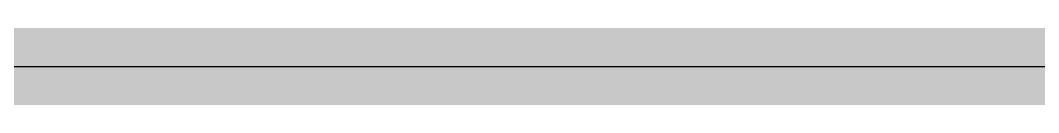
# Model space of a CAD drawing. Header units: inches. Extents: x -3 to 5437, y -3 to 5435.
# Drawn here: x 3.47 to 6.843, y 121.093 to 121.347 of the extents above; entities that cross this region are included whole.
import ezdxf

# ---------------------------------------------------------------- set-up
doc = ezdxf.new("R2010")
doc.units = ezdxf.units.IN
for name, color, linetype in [('Board Outline', 216, 'Continuous'), ('Bottom Layer', 5, 'Continuous'), ('GND', 16, 'Continuous'), ('PWR', 76, 'Continuous'), ('Top Layer', 1, 'Continuous')]:
    doc.layers.add(name, color=color, linetype=linetype)

msp = doc.modelspace()

# ---------------------------------------------------------------- linework, layer by layer
at = {"layer": 'Board Outline'}
msp.add_lwpolyline([(-2.777, 121.2205, 0.254, 0.254, 0), (202.223, 121.2205, 0.254, 0.254, 0)], format="xyseb", dxfattribs=at)
at = {"layer": 'Bottom Layer'}
msp.add_line((0.7792, 121.2204), (39.2216, 121.2204), dxfattribs=at)
at = {"layer": 'GND'}
msp.add_line((1.0257, 121.2205), (39.2216, 121.2205), dxfattribs=at)
at = {"layer": 'PWR'}
msp.add_line((1.6135, 121.2205), (39.2216, 121.2205), dxfattribs=at)
at = {"layer": 'Top Layer'}
msp.add_line((0.7792, 121.2204), (39.2216, 121.2204), dxfattribs=at)

doc.saveas('drawing.dxf')
